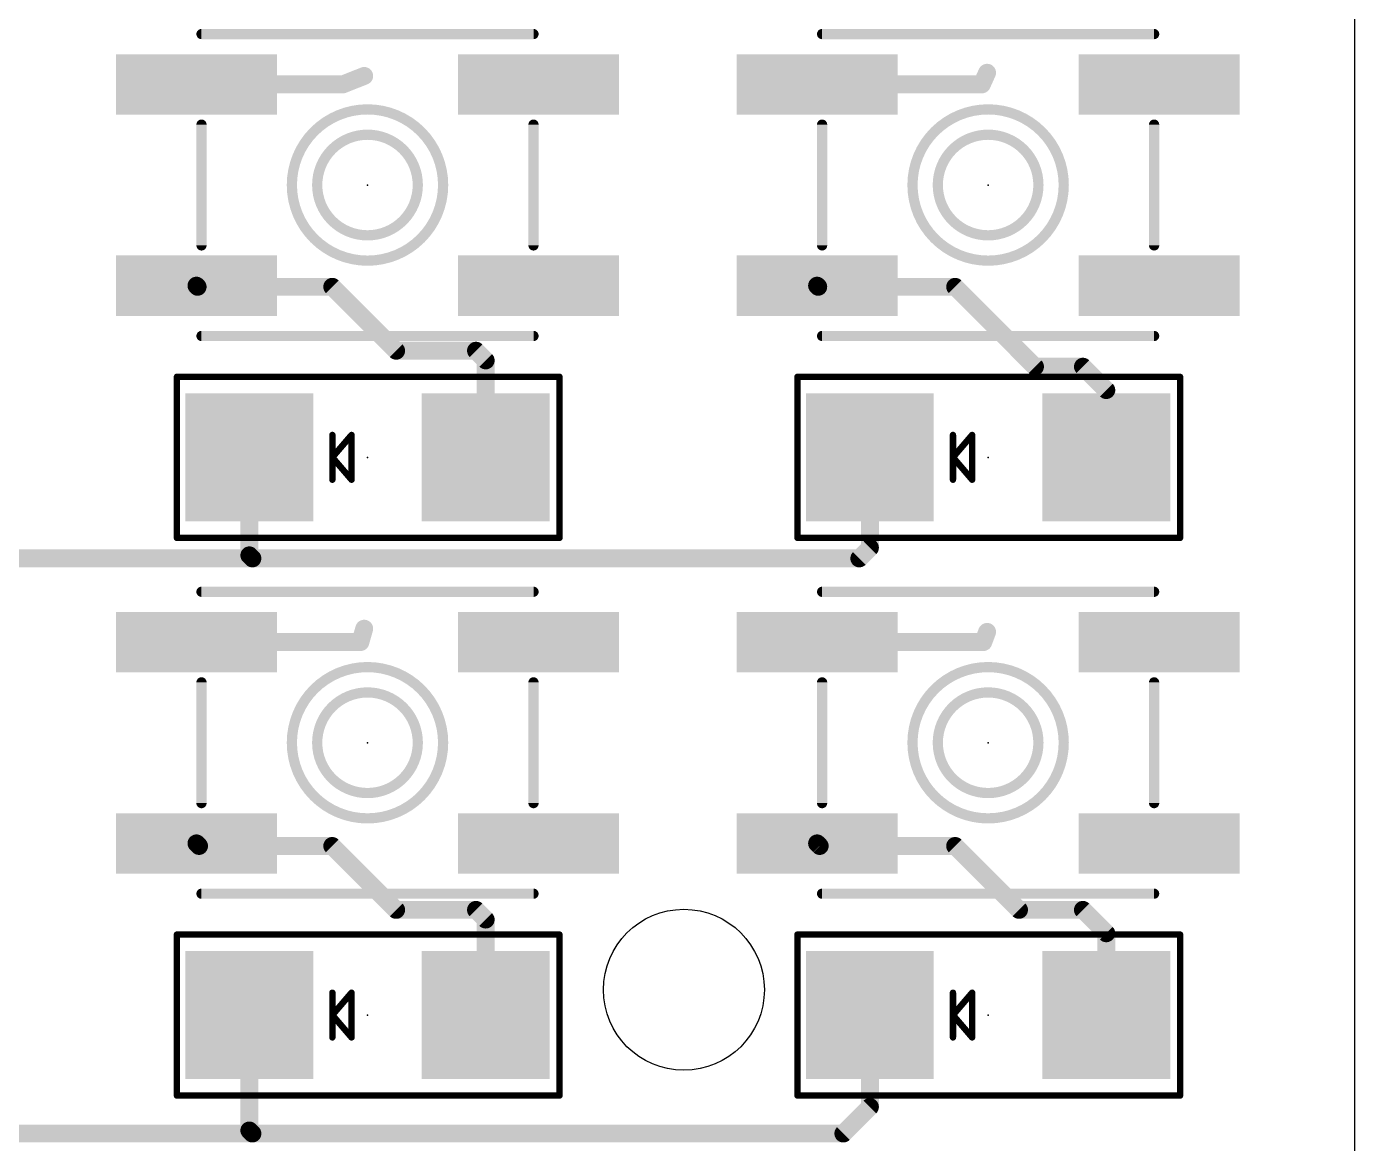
# Model space of a CAD drawing. Extents: x -38 to 38, y -89 to 89.
# Drawn here: x 11.7 to 38.1, y -43.69 to -21.5 of the extents above; entities that cross this region are included whole.
import ezdxf

# ---------------------------------------------------------------- set-up
doc = ezdxf.new("R2010")
doc.units = 0
for name, color, linetype in [('1', 22, 'CONTINUOUS'), ('20', 7, 'CONTINUOUS'), ('21', 253, 'CONTINUOUS'), ('23', 7, 'CONTINUOUS')]:
    doc.layers.add(name, color=color, linetype=linetype)

# ---------------------------------------------------------------- blocks, each defined once
blk = doc.blocks.new('RECT')
blk.add_solid([(-0.5, -0.5), (0.5, -0.5), (-0.5, 0.5), (0.5, 0.5)])

msp = doc.modelspace()

# ---------------------------------------------------------------- linework, layer by layer
at = {"layer": '1', "const_width": 0.3556}
for points in [[(17.993, -22.647), (18.415, -22.479)], [(30.693, -22.647), (30.7975, -22.4155)], [(15.0806, -22.647), (17.993, -22.647)], [(27.4178, -22.647), (30.693, -22.647)], [(15.1036, -26.67), (15.0806, -26.647)], [(17.78, -26.67), (15.1036, -26.67)], [(19.05, -27.94), (17.78, -26.67)], [(27.4408, -26.67), (27.4178, -26.647)], [(30.1625, -26.67), (27.4408, -26.67)], [(31.75, -28.2575), (30.1625, -26.67)], [(20.6375, -27.94), (19.05, -27.94)], [(20.8301, -28.1326), (20.6375, -27.94)], [(20.8301, -30.059), (20.8301, -28.1326)], [(32.7025, -28.2575), (31.75, -28.2575)], [(33.1673, -28.7223), (32.7025, -28.2575)], [(33.1673, -30.059), (33.1673, -28.7223)], [(16.1311, -30.059), (16.1311, -32.0061)], [(28.4683, -30.059), (28.4683, -31.8567)], [(16.1925, -32.0675), (3.81, -32.0675)], [(16.1311, -32.0061), (16.1925, -32.0675)], [(28.2575, -32.0675), (16.1925, -32.0675)], [(28.4683, -31.8567), (28.2575, -32.0675)], [(18.3393, -33.7307), (18.415, -33.4645)], [(30.7218, -33.7307), (30.7975, -33.528)], [(15.0806, -33.7307), (18.3393, -33.7307)], [(27.4178, -33.7307), (30.7218, -33.7307)], [(15.1325, -37.7825), (15.0806, -37.7307)], [(17.78, -37.7825), (15.1325, -37.7825)], [(19.05, -39.0525), (17.78, -37.7825)], [(27.4696, -37.7825), (27.4178, -37.7307)], [(30.1625, -37.7825), (27.4696, -37.7825)], [(31.4325, -39.0525), (30.1625, -37.7825)], [(20.6375, -39.0525), (19.05, -39.0525)], [(20.8301, -39.2451), (20.6375, -39.0525)], [(20.8301, -41.1427), (20.8301, -39.2451)], [(32.7025, -39.0525), (31.4325, -39.0525)], [(33.1673, -39.5173), (32.7025, -39.0525)], [(33.1673, -41.1427), (33.1673, -39.5173)], [(16.1311, -41.1427), (16.1311, -43.4361)], [(28.4683, -41.1427), (28.4683, -42.9692)], [(28.4683, -42.9692), (27.94, -43.4975)], [(16.1311, -43.4361), (16.1925, -43.4975)], [(16.1925, -43.4975), (3.81, -43.4975)], [(27.94, -43.4975), (16.1925, -43.4975)]]:
    msp.add_lwpolyline(points, dxfattribs=at)
at = {"layer": '1', "const_width": 0.1778}
for points in [[(18.4479, -22.5616, 1), (18.3821, -22.3964)], [(30.8785, -22.4521, 1), (30.7165, -22.3789)], [(15.0806, -22.5581, 1), (15.0806, -22.7359)], [(17.9601, -22.5644, 1), (18.0259, -22.7296)], [(17.993, -22.7359, 1), (17.993, -22.5581)], [(27.4178, -22.5581, 1), (27.4178, -22.7359)], [(30.6119, -22.6104, 1), (30.774, -22.6836)], [(30.693, -22.7359, 1), (30.693, -22.5581)], [(15.1435, -26.5842, 1), (15.0178, -26.7099)], [(15.1036, -26.5811, 1), (15.1036, -26.7589)], [(15.0408, -26.7329, 1), (15.1665, -26.6071)], [(17.8429, -26.6071, 1), (17.7171, -26.7329)], [(17.78, -26.7589, 1), (17.78, -26.5811)], [(27.4806, -26.5842, 1), (27.3549, -26.7099)], [(27.4408, -26.5811, 1), (27.4408, -26.7589)], [(27.3779, -26.7329, 1), (27.5036, -26.6071)], [(30.2254, -26.6071, 1), (30.0996, -26.7329)], [(30.1625, -26.7589, 1), (30.1625, -26.5811)], [(19.05, -27.8511, 1), (19.05, -28.0289)], [(18.9871, -28.0029, 1), (19.1129, -27.8771)], [(20.7004, -27.8771, 1), (20.5746, -28.0029)], [(20.6375, -28.0289, 1), (20.6375, -27.8511)], [(20.919, -28.1326, 1), (20.7412, -28.1326)], [(20.7673, -28.1955, 1), (20.893, -28.0698)], [(31.75, -28.1686, 1), (31.75, -28.3464)], [(31.6871, -28.3204, 1), (31.8129, -28.1946)], [(32.7654, -28.1946, 1), (32.6396, -28.3204)], [(32.7025, -28.3464, 1), (32.7025, -28.1686)], [(33.2562, -28.7223, 1), (33.0784, -28.7223)], [(33.1044, -28.7851, 1), (33.2301, -28.6594)], [(16.22, -30.059, 1), (16.0422, -30.059)], [(20.7412, -30.059, 1), (20.919, -30.059)], [(28.5572, -30.059, 1), (28.3794, -30.059)], [(33.0784, -30.059, 1), (33.2562, -30.059)], [(16.0422, -32.0061, 1), (16.22, -32.0061)], [(16.194, -31.9433, 1), (16.0683, -32.069)], [(16.1925, -31.9786, 1), (16.1925, -32.1564)], [(16.1296, -32.1304, 1), (16.2554, -32.0046)], [(16.1925, -32.1564, 1), (16.1925, -31.9786)], [(28.1946, -32.0046, 1), (28.3204, -32.1304)], [(28.2575, -32.1564, 1), (28.2575, -31.9786)], [(28.3794, -31.8567, 1), (28.5572, -31.8567)], [(28.5311, -31.9196, 1), (28.4054, -31.7939)], [(18.5005, -33.4888, 1), (18.3295, -33.4402)], [(30.8808, -33.5591, 1), (30.7142, -33.4969)], [(15.0806, -33.6418, 1), (15.0806, -33.8196)], [(18.2538, -33.7064, 1), (18.4248, -33.755)], [(18.3393, -33.8196, 1), (18.3393, -33.6418)], [(27.4178, -33.6418, 1), (27.4178, -33.8196)], [(30.6385, -33.6996, 1), (30.8051, -33.7618)], [(30.7218, -33.8196, 1), (30.7218, -33.6418)], [(15.1435, -37.6678, 1), (15.0178, -37.7935)], [(15.1325, -37.6936, 1), (15.1325, -37.8714)], [(15.0696, -37.8454, 1), (15.1953, -37.7196)], [(17.8429, -37.7196, 1), (17.7171, -37.8454)], [(17.78, -37.8714, 1), (17.78, -37.6936)], [(27.4806, -37.6678, 1), (27.3549, -37.7935)], [(27.4696, -37.6936, 1), (27.4696, -37.8714)], [(27.4068, -37.8454, 1), (27.5325, -37.7196)], [(30.2254, -37.7196, 1), (30.0996, -37.8454)], [(30.1625, -37.8714, 1), (30.1625, -37.6936)], [(19.05, -38.9636, 1), (19.05, -39.1414)], [(18.9871, -39.1154, 1), (19.1129, -38.9896)], [(20.7004, -38.9896, 1), (20.5746, -39.1154)], [(20.6375, -39.1414, 1), (20.6375, -38.9636)], [(20.919, -39.2451, 1), (20.7412, -39.2451)], [(31.4325, -38.9636, 1), (31.4325, -39.1414)], [(31.3696, -39.1154, 1), (31.4954, -38.9896)], [(32.7654, -38.9896, 1), (32.6396, -39.1154)], [(32.7025, -39.1414, 1), (32.7025, -38.9636)], [(20.7673, -39.308, 1), (20.893, -39.1823)], [(33.2562, -39.5173, 1), (33.0784, -39.5173)], [(33.1044, -39.5801, 1), (33.2301, -39.4544)], [(16.22, -41.1427, 1), (16.0422, -41.1427)], [(20.7412, -41.1427, 1), (20.919, -41.1427)], [(28.5572, -41.1427, 1), (28.3794, -41.1427)], [(33.0784, -41.1427, 1), (33.2562, -41.1427)], [(28.3794, -42.9692, 1), (28.5572, -42.9692)], [(28.5311, -43.0321, 1), (28.4054, -42.9064)], [(16.194, -43.3733, 1), (16.0683, -43.499)], [(16.0422, -43.4361, 1), (16.22, -43.4361)], [(16.1925, -43.4086, 1), (16.1925, -43.5864)], [(16.1296, -43.5604, 1), (16.2554, -43.4346)], [(16.1925, -43.5864, 1), (16.1925, -43.4086)], [(27.8771, -43.4346, 1), (28.0029, -43.5604)], [(27.94, -43.5864, 1), (27.94, -43.4086)]]:
    msp.add_lwpolyline(points, format="xyb", dxfattribs=at)
at = {"layer": '20'}
msp.add_line((38.1, 88.9), (38.1, -88.9), dxfattribs=at)
msp.add_circle((24.7699, -40.64), 1.6, dxfattribs=at)
at = {"layer": '21'}
for points, const_width in [([(15.1806, -21.647), (21.7806, -21.647)], 0.2032), ([(27.5178, -21.647), (34.1178, -21.647)], 0.2032), ([(15.1806, -25.847), (15.1806, -23.447)], 0.2032), ([(21.7806, -23.447), (21.7806, -25.847)], 0.2032), ([(27.5178, -25.847), (27.5178, -23.447)], 0.2032), ([(34.1178, -23.447), (34.1178, -25.847)], 0.2032), ([(21.7806, -27.647), (15.1806, -27.647)], 0.2032), ([(34.1178, -27.647), (27.5178, -27.647)], 0.2032), ([(14.6916, -31.205), (14.6916, -28.459)], 0.127), ([(14.6916, -28.459), (22.2966, -28.459)], 0.127), ([(22.2966, -28.459), (22.2966, -28.665)], 0.127), ([(27.0288, -31.205), (27.0288, -28.459)], 0.127), ([(27.0288, -28.459), (34.6338, -28.459)], 0.127), ([(34.6338, -28.459), (34.6338, -28.665)], 0.127), ([(22.2966, -28.665), (22.2966, -28.7225)], 0.127), ([(22.2966, -28.665), (22.2966, -31.659)], 0.127), ([(34.6338, -28.665), (34.6338, -28.7225)], 0.127), ([(34.6338, -28.665), (34.6338, -31.659)], 0.127), ([(18.1631, -29.6145), (17.7821, -30.059)], 0.127), ([(17.7821, -30.5035), (17.7821, -29.6145)], 0.127), ([(18.1631, -30.5035), (18.1631, -29.6145)], 0.127), ([(30.5003, -29.6145), (30.1193, -30.059)], 0.127), ([(30.1193, -30.5035), (30.1193, -29.6145)], 0.127), ([(30.5003, -30.5035), (30.5003, -29.6145)], 0.127), ([(17.7821, -30.059), (18.1631, -30.5035)], 0.127), ([(30.1193, -30.059), (30.5003, -30.5035)], 0.127), ([(14.6916, -31.453), (14.6916, -31.205)], 0.127), ([(14.6916, -31.659), (14.6916, -31.205)], 0.127), ([(27.0288, -31.453), (27.0288, -31.205)], 0.127), ([(27.0288, -31.659), (27.0288, -31.205)], 0.127), ([(22.2966, -31.659), (14.6916, -31.659)], 0.127), ([(34.6338, -31.659), (27.0288, -31.659)], 0.127), ([(15.1806, -32.7307), (21.7806, -32.7307)], 0.2032), ([(27.5178, -32.7307), (34.1178, -32.7307)], 0.2032), ([(15.1806, -36.9307), (15.1806, -34.5307)], 0.2032), ([(21.7806, -34.5307), (21.7806, -36.9307)], 0.2032), ([(27.5178, -36.9307), (27.5178, -34.5307)], 0.2032), ([(34.1178, -34.5307), (34.1178, -36.9307)], 0.2032), ([(21.7806, -38.7307), (15.1806, -38.7307)], 0.2032), ([(34.1178, -38.7307), (27.5178, -38.7307)], 0.2032), ([(14.6916, -42.2887), (14.6916, -39.5427)], 0.127), ([(14.6916, -39.5427), (22.2966, -39.5427)], 0.127), ([(22.2966, -39.5427), (22.2966, -39.7487)], 0.127), ([(27.0288, -42.2887), (27.0288, -39.5427)], 0.127), ([(27.0288, -39.5427), (34.6338, -39.5427)], 0.127), ([(34.6338, -39.5427), (34.6338, -39.7487)], 0.127), ([(22.2966, -39.7487), (22.2966, -39.8062)], 0.127), ([(22.2966, -39.7487), (22.2966, -42.7427)], 0.127), ([(34.6338, -39.7487), (34.6338, -39.8062)], 0.127), ([(34.6338, -39.7487), (34.6338, -42.7427)], 0.127), ([(18.1631, -40.6982), (17.7821, -41.1427)], 0.127), ([(17.7821, -41.5872), (17.7821, -40.6982)], 0.127), ([(18.1631, -41.5872), (18.1631, -40.6982)], 0.127), ([(30.5003, -40.6982), (30.1193, -41.1427)], 0.127), ([(30.1193, -41.5872), (30.1193, -40.6982)], 0.127), ([(30.5003, -41.5872), (30.5003, -40.6982)], 0.127), ([(17.7821, -41.1427), (18.1631, -41.5872)], 0.127), ([(30.1193, -41.1427), (30.5003, -41.5872)], 0.127), ([(14.6916, -42.5367), (14.6916, -42.2887)], 0.127), ([(14.6916, -42.7427), (14.6916, -42.2887)], 0.127), ([(27.0288, -42.5367), (27.0288, -42.2887)], 0.127), ([(27.0288, -42.7427), (27.0288, -42.2887)], 0.127), ([(22.2966, -42.7427), (14.6916, -42.7427)], 0.127), ([(34.6338, -42.7427), (27.0288, -42.7427)], 0.127)]:
    msp.add_lwpolyline(points, dxfattribs=dict(at, const_width=const_width))
for points, const_width in [([(15.1806, -21.5962, 1), (15.1806, -21.6978)], 0.1016), ([(21.7806, -21.6978, 1), (21.7806, -21.5962)], 0.1016), ([(27.5178, -21.5962, 1), (27.5178, -21.6978)], 0.1016), ([(34.1178, -21.6978, 1), (34.1178, -21.5962)], 0.1016), ([(18.4806, -26.1503, 1), (18.4806, -23.1437, 1), (18.4806, -26.1503)], 0.2032), ([(30.8178, -26.1503, 1), (30.8178, -23.1437, 1), (30.8178, -26.1503)], 0.2032), ([(15.2314, -23.447, 1), (15.1298, -23.447)], 0.1016), ([(21.8314, -23.447, 1), (21.7298, -23.447)], 0.1016), ([(27.5686, -23.447, 1), (27.467, -23.447)], 0.1016), ([(34.1686, -23.447, 1), (34.067, -23.447)], 0.1016), ([(18.4806, -25.647, 1), (18.4806, -23.647, 1), (18.4806, -25.647)], 0.2032), ([(30.8178, -25.647, 1), (30.8178, -23.647, 1), (30.8178, -25.647)], 0.2032), ([(15.1298, -25.847, 1), (15.2314, -25.847)], 0.1016), ([(21.7298, -25.847, 1), (21.8314, -25.847)], 0.1016), ([(27.467, -25.847, 1), (27.5686, -25.847)], 0.1016), ([(34.067, -25.847, 1), (34.1686, -25.847)], 0.1016), ([(15.1806, -27.5962, 1), (15.1806, -27.6978)], 0.1016), ([(21.7806, -27.6978, 1), (21.7806, -27.5962)], 0.1016), ([(27.5178, -27.5962, 1), (27.5178, -27.6978)], 0.1016), ([(34.1178, -27.6978, 1), (34.1178, -27.5962)], 0.1016), ([(14.7234, -28.459, 1), (14.6599, -28.459)], 0.0635), ([(14.6916, -28.4273, 1), (14.6916, -28.4908)], 0.0635), ([(22.3284, -28.459, 1), (22.2649, -28.459)], 0.0635), ([(22.2966, -28.4908, 1), (22.2966, -28.4273)], 0.0635), ([(27.0605, -28.459, 1), (26.997, -28.459)], 0.0635), ([(27.0288, -28.4273, 1), (27.0288, -28.4908)], 0.0635), ([(34.6655, -28.459, 1), (34.602, -28.459)], 0.0635), ([(34.6338, -28.4908, 1), (34.6338, -28.4273)], 0.0635), ([(22.3284, -28.665, 1), (22.2649, -28.665)], 0.0635), ([(22.3284, -28.665, 1), (22.2649, -28.665)], 0.0635), ([(22.2649, -28.665, 1), (22.3284, -28.665)], 0.0635), ([(22.2649, -28.7225, 1), (22.3284, -28.7225)], 0.0635), ([(34.6655, -28.665, 1), (34.602, -28.665)], 0.0635), ([(34.6655, -28.665, 1), (34.602, -28.665)], 0.0635), ([(34.602, -28.665, 1), (34.6655, -28.665)], 0.0635), ([(34.602, -28.7225, 1), (34.6655, -28.7225)], 0.0635), ([(17.8139, -29.6145, 1), (17.7504, -29.6145)], 0.0635), ([(18.1949, -29.6145, 1), (18.1314, -29.6145)], 0.0635), ([(18.1873, -29.6352, 1), (18.139, -29.5939)], 0.0635), ([(30.151, -29.6145, 1), (30.0875, -29.6145)], 0.0635), ([(30.532, -29.6145, 1), (30.4685, -29.6145)], 0.0635), ([(30.5244, -29.6352, 1), (30.4762, -29.5939)], 0.0635), ([(17.8063, -30.0384, 1), (17.758, -30.0797)], 0.0635), ([(17.758, -30.0384, 1), (17.8063, -30.0797)], 0.0635), ([(30.1434, -30.0384, 1), (30.0952, -30.0797)], 0.0635), ([(30.0952, -30.0384, 1), (30.1434, -30.0797)], 0.0635), ([(17.7504, -30.5035, 1), (17.8139, -30.5035)], 0.0635), ([(18.1314, -30.5035, 1), (18.1949, -30.5035)], 0.0635), ([(18.139, -30.5242, 1), (18.1873, -30.4829)], 0.0635), ([(30.0875, -30.5035, 1), (30.151, -30.5035)], 0.0635), ([(30.4685, -30.5035, 1), (30.532, -30.5035)], 0.0635), ([(30.4762, -30.5242, 1), (30.5244, -30.4829)], 0.0635), ([(14.7234, -31.205, 1), (14.6599, -31.205)], 0.0635), ([(14.7234, -31.205, 1), (14.6599, -31.205)], 0.0635), ([(27.0605, -31.205, 1), (26.997, -31.205)], 0.0635), ([(27.0605, -31.205, 1), (26.997, -31.205)], 0.0635), ([(14.6599, -31.205, 1), (14.7234, -31.205)], 0.0635), ([(26.997, -31.205, 1), (27.0605, -31.205)], 0.0635), ([(14.6599, -31.453, 1), (14.7234, -31.453)], 0.0635), ([(14.6916, -31.6273, 1), (14.6916, -31.6908)], 0.0635), ([(14.6599, -31.659, 1), (14.7234, -31.659)], 0.0635), ([(22.2649, -31.659, 1), (22.3284, -31.659)], 0.0635), ([(22.2966, -31.6908, 1), (22.2966, -31.6273)], 0.0635), ([(26.997, -31.453, 1), (27.0605, -31.453)], 0.0635), ([(27.0288, -31.6273, 1), (27.0288, -31.6908)], 0.0635), ([(26.997, -31.659, 1), (27.0605, -31.659)], 0.0635), ([(34.602, -31.659, 1), (34.6655, -31.659)], 0.0635), ([(34.6338, -31.6908, 1), (34.6338, -31.6273)], 0.0635), ([(15.1806, -32.6799, 1), (15.1806, -32.7815)], 0.1016), ([(21.7806, -32.7815, 1), (21.7806, -32.6799)], 0.1016), ([(27.5178, -32.6799, 1), (27.5178, -32.7815)], 0.1016), ([(34.1178, -32.7815, 1), (34.1178, -32.6799)], 0.1016), ([(18.4806, -37.234, 1), (18.4806, -34.2274, 1), (18.4806, -37.234)], 0.2032), ([(30.8178, -37.234, 1), (30.8178, -34.2274, 1), (30.8178, -37.234)], 0.2032), ([(15.2314, -34.5307, 1), (15.1298, -34.5307)], 0.1016), ([(21.8314, -34.5307, 1), (21.7298, -34.5307)], 0.1016), ([(27.5686, -34.5307, 1), (27.467, -34.5307)], 0.1016), ([(34.1686, -34.5307, 1), (34.067, -34.5307)], 0.1016), ([(18.4806, -36.7307, 1), (18.4806, -34.7307, 1), (18.4806, -36.7307)], 0.2032), ([(30.8178, -36.7307, 1), (30.8178, -34.7307, 1), (30.8178, -36.7307)], 0.2032), ([(15.1298, -36.9307, 1), (15.2314, -36.9307)], 0.1016), ([(21.7298, -36.9307, 1), (21.8314, -36.9307)], 0.1016), ([(27.467, -36.9307, 1), (27.5686, -36.9307)], 0.1016), ([(34.067, -36.9307, 1), (34.1686, -36.9307)], 0.1016), ([(15.1806, -38.6799, 1), (15.1806, -38.7815)], 0.1016), ([(21.7806, -38.7815, 1), (21.7806, -38.6799)], 0.1016), ([(27.5178, -38.6799, 1), (27.5178, -38.7815)], 0.1016), ([(34.1178, -38.7815, 1), (34.1178, -38.6799)], 0.1016), ([(14.6916, -39.5109, 1), (14.6916, -39.5744)], 0.0635), ([(14.7234, -39.5427, 1), (14.6599, -39.5427)], 0.0635), ([(22.3284, -39.5427, 1), (22.2649, -39.5427)], 0.0635), ([(22.2966, -39.5744, 1), (22.2966, -39.5109)], 0.0635), ([(27.0288, -39.5109, 1), (27.0288, -39.5744)], 0.0635), ([(27.0605, -39.5427, 1), (26.997, -39.5427)], 0.0635), ([(34.6655, -39.5427, 1), (34.602, -39.5427)], 0.0635), ([(34.6338, -39.5744, 1), (34.6338, -39.5109)], 0.0635), ([(22.3284, -39.7487, 1), (22.2649, -39.7487)], 0.0635), ([(22.3284, -39.7487, 1), (22.2649, -39.7487)], 0.0635), ([(22.2649, -39.7487, 1), (22.3284, -39.7487)], 0.0635), ([(22.2649, -39.8062, 1), (22.3284, -39.8062)], 0.0635), ([(34.6655, -39.7487, 1), (34.602, -39.7487)], 0.0635), ([(34.6655, -39.7487, 1), (34.602, -39.7487)], 0.0635), ([(34.602, -39.7487, 1), (34.6655, -39.7487)], 0.0635), ([(34.602, -39.8062, 1), (34.6655, -39.8062)], 0.0635), ([(17.8139, -40.6982, 1), (17.7504, -40.6982)], 0.0635), ([(18.1949, -40.6982, 1), (18.1314, -40.6982)], 0.0635), ([(18.1873, -40.7188, 1), (18.139, -40.6775)], 0.0635), ([(30.151, -40.6982, 1), (30.0875, -40.6982)], 0.0635), ([(30.532, -40.6982, 1), (30.4685, -40.6982)], 0.0635), ([(30.5244, -40.7188, 1), (30.4762, -40.6775)], 0.0635), ([(17.8063, -41.122, 1), (17.758, -41.1633)], 0.0635), ([(17.758, -41.122, 1), (17.8063, -41.1633)], 0.0635), ([(30.1434, -41.122, 1), (30.0952, -41.1633)], 0.0635), ([(30.0952, -41.122, 1), (30.1434, -41.1633)], 0.0635), ([(17.7504, -41.5872, 1), (17.8139, -41.5872)], 0.0635), ([(18.1314, -41.5872, 1), (18.1949, -41.5872)], 0.0635), ([(18.139, -41.6078, 1), (18.1873, -41.5665)], 0.0635), ([(30.0875, -41.5872, 1), (30.151, -41.5872)], 0.0635), ([(30.4685, -41.5872, 1), (30.532, -41.5872)], 0.0635), ([(30.4762, -41.6078, 1), (30.5244, -41.5665)], 0.0635), ([(14.7234, -42.2887, 1), (14.6599, -42.2887)], 0.0635), ([(14.7234, -42.2887, 1), (14.6599, -42.2887)], 0.0635), ([(27.0605, -42.2887, 1), (26.997, -42.2887)], 0.0635), ([(27.0605, -42.2887, 1), (26.997, -42.2887)], 0.0635), ([(14.6599, -42.2887, 1), (14.7234, -42.2887)], 0.0635), ([(26.997, -42.2887, 1), (27.0605, -42.2887)], 0.0635), ([(14.6599, -42.5367, 1), (14.7234, -42.5367)], 0.0635), ([(14.6916, -42.7109, 1), (14.6916, -42.7744)], 0.0635), ([(14.6599, -42.7427, 1), (14.7234, -42.7427)], 0.0635), ([(22.2649, -42.7427, 1), (22.3284, -42.7427)], 0.0635), ([(22.2966, -42.7744, 1), (22.2966, -42.7109)], 0.0635), ([(26.997, -42.5367, 1), (27.0605, -42.5367)], 0.0635), ([(27.0288, -42.7109, 1), (27.0288, -42.7744)], 0.0635), ([(26.997, -42.7427, 1), (27.0605, -42.7427)], 0.0635), ([(34.602, -42.7427, 1), (34.6655, -42.7427)], 0.0635), ([(34.6338, -42.7744, 1), (34.6338, -42.7109)], 0.0635)]:
    msp.add_lwpolyline(points, format="xyb", dxfattribs=dict(at, const_width=const_width))
at = {"layer": '23'}
for p in [(18.4806, -24.647), (30.8178, -24.647), (18.4806, -30.059), (30.8178, -30.059), (18.4806, -35.7307), (30.8178, -35.7307), (18.4806, -41.1427), (30.8178, -41.1427)]:
    msp.add_point(p, dxfattribs=at)

# ---------------------------------------------------------------- block references
at = {"layer": '1'}
for p, xscale, yscale in [((15.0806, -22.647), 3.2, 1.2), ((21.8806, -22.647), 3.2, 1.2), ((27.4178, -22.647), 3.2, 1.2), ((34.2178, -22.647), 3.2, 1.2), ((15.0806, -26.647), 3.2, 1.2), ((21.8806, -26.647), 3.2, 1.2), ((27.4178, -26.647), 3.2, 1.2), ((34.2178, -26.647), 3.2, 1.2), ((16.1311, -30.059), 2.54, 2.54), ((28.4683, -30.059), 2.54, 2.54), ((15.0806, -33.7307), 3.2, 1.2), ((21.8806, -33.7307), 3.2, 1.2), ((27.4178, -33.7307), 3.2, 1.2), ((34.2178, -33.7307), 3.2, 1.2), ((15.0806, -37.7307), 3.2, 1.2), ((21.8806, -37.7307), 3.2, 1.2), ((27.4178, -37.7307), 3.2, 1.2), ((34.2178, -37.7307), 3.2, 1.2), ((16.1311, -41.1427), 2.54, 2.54), ((28.4683, -41.1427), 2.54, 2.54)]:
    msp.add_blockref('RECT', p, dxfattribs=dict(at, xscale=xscale, yscale=yscale))
at = {"layer": '1', "xscale": 2.54, "yscale": 2.54, "rotation": 180}
for p in [(20.8301, -30.059), (33.1673, -30.059), (20.8301, -41.1427), (33.1673, -41.1427)]:
    msp.add_blockref('RECT', p, dxfattribs=at)

doc.saveas('drawing.dxf')
